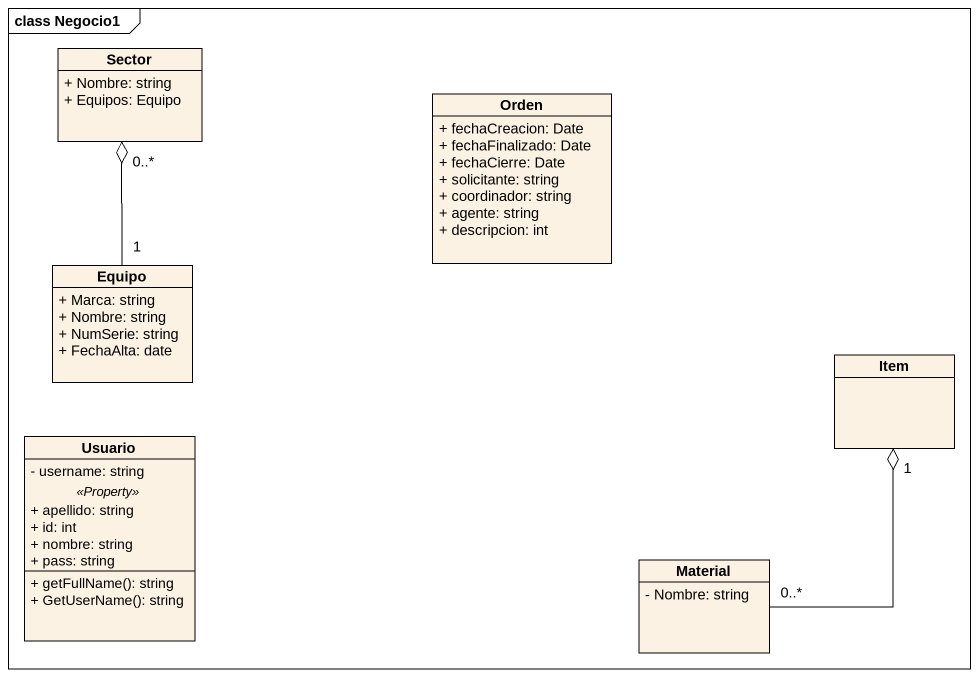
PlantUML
@startuml
mainframe class Negocio1
hide circle
hide empty members
skinparam classAttributeIconSize 0
class Sector {
  + Nombre: string
  + Equipos: Equipo
}
class Orden {
  + fechaCreacion: Date
  + fechaFinalizado: Date
  + fechaCierre: Date
  + solicitante: string
  + coordinador: string
  + agente: string
  + descripcion: int
}
class Equipo {
  + Marca: string
  + Nombre: string
  + NumSerie: string
  + FechaAlta: date
}
class Item
class Usuario {
  - username: string
  .. <<Property>> ..
  + apellido: string
  + id: int
  + nombre: string
  + pass: string
  --
  + getFullName(): string
  + GetUserName(): string
}
class Material {
  - Nombre: string
}
Equipo "1" -up-o "0..*" Sector
Material "0..*" -up-o "1" Item
@enduml
